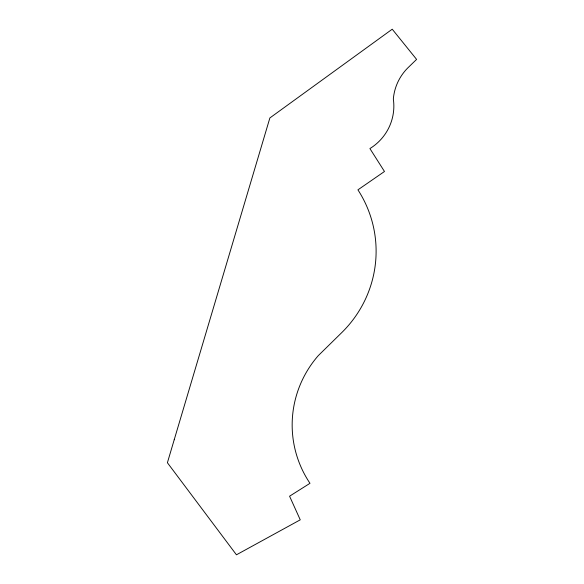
<?xml version="1.0" encoding="UTF-8"?>
<svg xmlns="http://www.w3.org/2000/svg" width="584" height="584" viewBox="0 0 584 584"><rect width="100%" height="100%" fill="white"/><g stroke="black" fill="none" stroke-linecap="round" stroke-linejoin="round"><path stroke-width="0.88" d="M174.214 439.73L167.404 462.732L236.447 554.8L300.249 519.826L289.576 496.203L309.98 483.311A107.595 105.93 -9.1 0 1 318.243 355.678L342.012 332.347A116.092 114.296 -9.1 0 0 357.919 189.851L384.476 171.492L369.913 148.57A50.589 49.801 -9.1 0 0 393.339 99.054A50.713 49.925 -9.1 0 1 407.603 68.109L416.596 59.393L392.236 29.2L269.874 117.946L174.214 439.73"/></g></svg>
